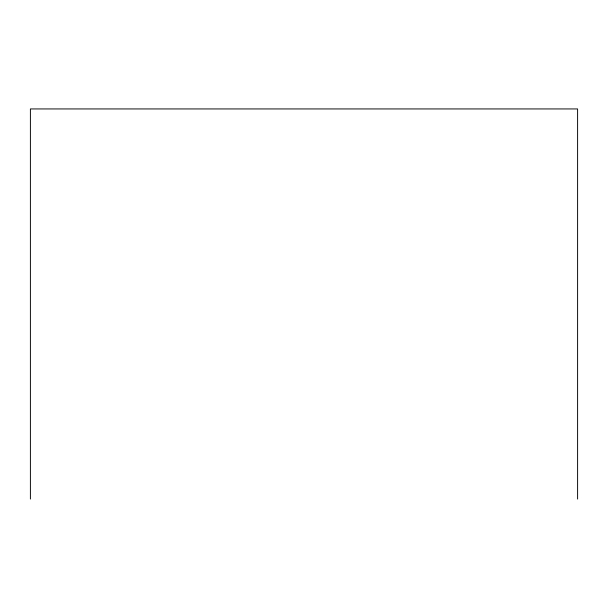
<?xml version="1.0" encoding="UTF-8"?>
<svg xmlns="http://www.w3.org/2000/svg" width="608" height="608" viewBox="0 0 608 608"><rect width="100%" height="100%" fill="white"/><g stroke="black" fill="none" stroke-linecap="round" stroke-linejoin="round"><path stroke-width="0.91" d="M577.6 499.062L577.6 108.938L30.4 108.938L30.4 499.062"/></g></svg>
